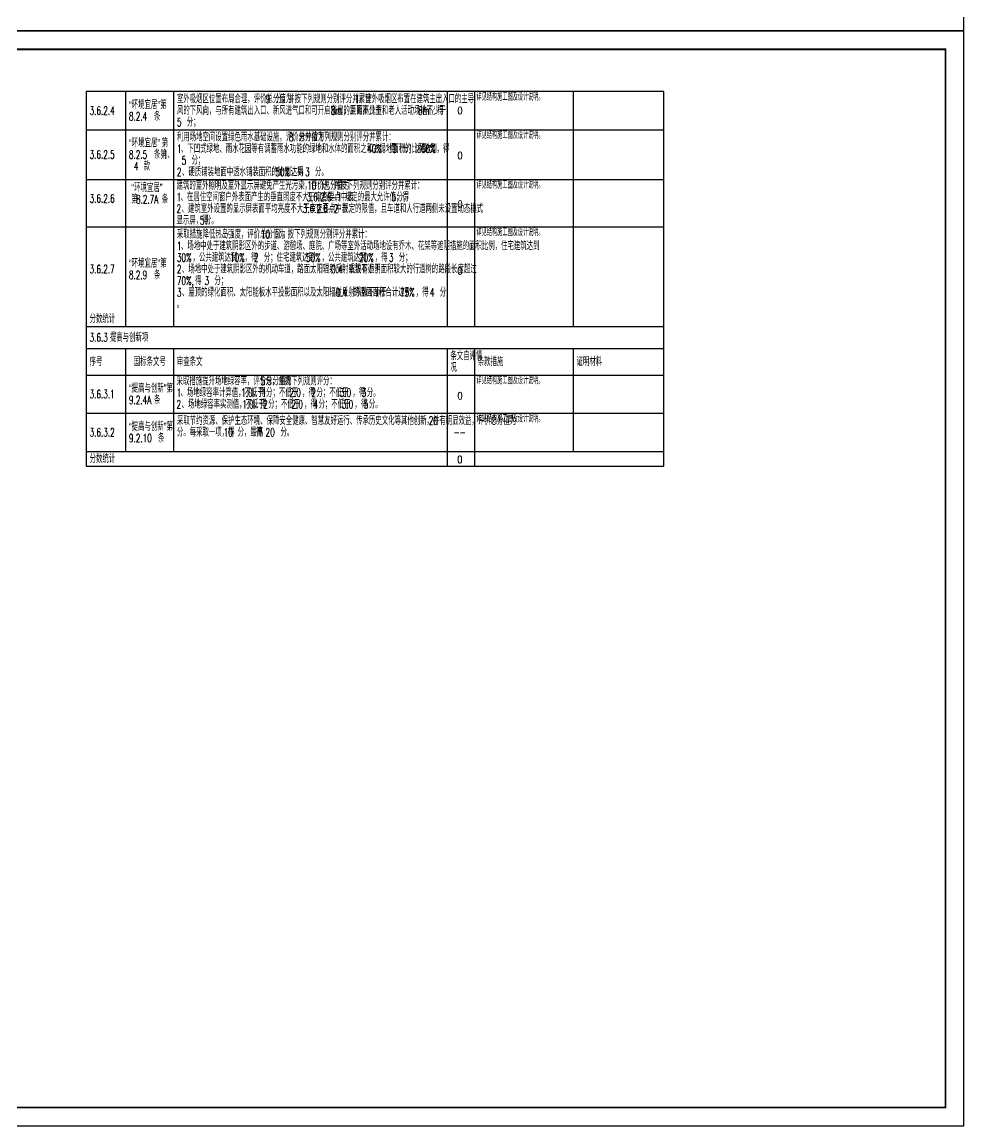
# Model space of a CAD drawing. Extents: x 12902 to 139002, y 7705 to 185905.
# Drawn here: x 87924 to 139002, y 7705 to 67580 of the extents above; entities that cross this region are included whole.
import ezdxf

# ---------------------------------------------------------------- set-up
doc = ezdxf.new("R2010")
doc.units = 0
doc.header["$LTSCALE"] = 1000
for name, color, linetype in [('A-Tab(建筑表格)', 7, 'Continuous'), ('A-Text(建筑文字)', 33, 'Continuous'), ('C-Sheet(通用-图框)', 4, 'Continuous'), ('PUB_TITLE', 4, 'Continuous')]:
    doc.layers.add(name, color=color, linetype=linetype)
doc.styles.add('LJ_TXT', font='SIMPLEX', dxfattribs={"width": 0.8, "bigfont": 'GBCBIG'})

# ---------------------------------------------------------------- blocks, each defined once
blk = doc.blocks.new('AutoBlock_20250323_201', base_point=(111538, 62576))
at = {"color": 1, "style": 'LJ_TXT', "width": 0.8}
blk.add_attdef('3.6.2.4', (111538, 62576), '', height=400, dxfattribs=at)
blk = doc.blocks.new('AutoBlock_20250323_202', base_point=(112583, 63322))
at = {"color": 1, "style": 'LJ_TXT', "width": 0.7}
blk.add_attdef('3.6.2.4措施_001', (112568, 63322), '', height=400, dxfattribs=at)
blk = doc.blocks.new('AutoBlock_20250323_203', base_point=(112583, 61252))
at = {"color": 1, "style": 'LJ_TXT', "width": 0.7}
blk.add_attdef('3.6.2.5措施_001', (112568, 61252), '', height=400, dxfattribs=at)
blk = doc.blocks.new('AutoBlock_20250323_204', base_point=(111538, 60145))
at = {"color": 1, "style": 'LJ_TXT', "width": 0.8}
blk.add_attdef('3.6.2.5', (111538, 60145), '', height=400, dxfattribs=at)
blk = doc.blocks.new('AutoBlock_20250323_205', base_point=(111538, 57495))
at = {"color": 1, "style": 'LJ_TXT', "width": 0.8}
blk.add_attdef('3.6.2.6', (111538, 57495), '', height=400, dxfattribs=at)
blk = doc.blocks.new('AutoBlock_20250323_206', base_point=(111538, 53892))
at = {"color": 1, "style": 'LJ_TXT', "width": 0.8}
blk.add_attdef('3.6.2.7', (111538, 53892), '', height=400, dxfattribs=at)
blk = doc.blocks.new('AutoBlock_20250323_207', base_point=(112583, 58552))
at = {"color": 1, "style": 'LJ_TXT', "width": 0.7}
blk.add_attdef('3.6.2.6措施_001', (112568, 58552), '', height=400, dxfattribs=at)
blk = doc.blocks.new('AutoBlock_20250323_208', base_point=(112583, 55982))
at = {"color": 1, "style": 'LJ_TXT', "width": 0.7}
blk.add_attdef('3.6.2.7措施_001', (112568, 55982), '', height=400, dxfattribs=at)
blk = doc.blocks.new('AutoBlock_20250323_209', base_point=(111527, 43649))
at = {"color": 1, "style": 'LJ_TXT', "width": 0.8}
blk.add_attdef('景观总分', (111527, 43649), '', height=400, dxfattribs=at)
blk = doc.blocks.new('AutoBlock_20250323_210', base_point=(112583, 45872))
at = {"color": 1, "style": 'LJ_TXT', "width": 0.7}
blk.add_attdef('3.6.3.2措施_001', (112568, 45872), '', height=400, dxfattribs=at)
blk = doc.blocks.new('AutoBlock_20250323_211', base_point=(112583, 47942))
at = {"color": 1, "style": 'LJ_TXT', "width": 0.7}
blk.add_attdef('3.6.3.1措施_001', (112568, 47942), '', height=400, dxfattribs=at)
blk = doc.blocks.new('AutoBlock_20250323_212', base_point=(111538, 47114))
at = {"color": 1, "style": 'LJ_TXT', "width": 0.8}
blk.add_attdef('3.6.3.1', (111538, 47114), '', height=400, dxfattribs=at)

msp = doc.modelspace()

# ---------------------------------------------------------------- linework, layer by layer
at = {"layer": 'A-Tab(建筑表格)'}
msp.add_lwpolyline([(91407, 43483), (122734, 43483), (122734, 63813), (91407, 63813)], close=True, dxfattribs=at)
for points in [[(93540, 63813), (93540, 51073)], [(96140, 63813), (96140, 51073)], [(110974, 63813), (110974, 51073)], [(112455, 63813), (112455, 51073)], [(117816, 63813), (117816, 51073)], [(91407, 61743), (122734, 61743)], [(91407, 59043), (122734, 59043)], [(91407, 56473), (122734, 56473)], [(91407, 51073), (122734, 51073)], [(91407, 49873), (122734, 49873)], [(93540, 49873), (93540, 44293)], [(96140, 49873), (96140, 44293)], [(110974, 49873), (110974, 43483)], [(112455, 49873), (112455, 43483)], [(117816, 49873), (117816, 44293)], [(91407, 48433), (122734, 48433)], [(91407, 46363), (122734, 46363)], [(91407, 44293), (122734, 44293)]]:
    msp.add_lwpolyline(points, dxfattribs=at)
at = {"layer": 'C-Sheet(通用-图框)'}
msp.add_lwpolyline([(12902, 7705), (139002, 7705), (139002, 67105), (12902, 67105)], close=True, dxfattribs=at)
at = {"layer": 'C-Sheet(通用-图框)', "const_width": 100}
msp.add_lwpolyline([(15402, 8705), (138002, 8705), (138002, 66105), (15402, 66105)], close=True, dxfattribs=at)
at = {"layer": 'PUB_TITLE'}
msp.add_lwpolyline([(12902, 67105), (139002, 67105), (139002, 126505), (12902, 126505)], close=True, dxfattribs=at)

# ---------------------------------------------------------------- block references
at = {"color": 1}
for name, p, values in [('AutoBlock_20250323_202', (112583, 63322), {'3.6.2.4措施_001': '详见结构施工图及设计说明。'}), ('AutoBlock_20250323_201', (111538, 62576), {'3.6.2.4': '0'}), ('AutoBlock_20250323_203', (112583, 61252), {'3.6.2.5措施_001': '详见结构施工图及设计说明。'}), ('AutoBlock_20250323_204', (111538, 60145), {'3.6.2.5': '0'}), ('AutoBlock_20250323_207', (112583, 58552), {'3.6.2.6措施_001': '详见结构施工图及设计说明。'}), ('AutoBlock_20250323_205', (111538, 57495), {'3.6.2.6': '0'}), ('AutoBlock_20250323_208', (112583, 55982), {'3.6.2.7措施_001': '详见结构施工图及设计说明。'}), ('AutoBlock_20250323_206', (111538, 53892), {'3.6.2.7': '0'}), ('AutoBlock_20250323_211', (112583, 47942), {'3.6.3.1措施_001': '详见结构施工图及设计说明。'}), ('AutoBlock_20250323_212', (111538, 47114), {'3.6.3.1': '0'}), ('AutoBlock_20250323_210', (112583, 45872), {'3.6.3.2措施_001': '详见结构施工图及设计说明。'}), ('AutoBlock_20250323_209', (111527, 43649), {'景观总分': '0'})]:
    msp.add_blockref(name, p, dxfattribs=at).add_auto_attribs(values)

# ---------------------------------------------------------------- texts
at = {"layer": 'A-Tab(建筑表格)', "style": 'LJ_TXT'}
for s, height, width, p in [('室外吸烟区位置布局合理，评价总分值为', 434.04, 0.8, (96320, 63183)), ('9', 450, 0.64, (101131, 63183)), ('分，并按下列规则分别评分并累计：', 434.04, 0.8, (101666, 63183)), ('1', 450, 0.64, (105970, 63183)), ('、室外吸烟区布置在建筑主出入口的主导', 434.04, 0.8, (106190, 63183)), ('3.6.2.4', 450, 0.64, (91587, 62553)), ('“环境宜居”第', 434, 0.8, (93720, 62868)), ('风的下风向，与所有建筑出入口、新风进气口和可开启窗扇的距离不少于', 434.04, 0.8, (96320, 62553)), ('8m', 450, 0.64, (104669, 62553)), ('，且距离儿童和老人活动场地不少于', 434.04, 0.8, (105355, 62553)), ('8m', 450, 0.64, (109399, 62553)), ('，得', 434, 0.8, (110085, 62553)), ('8.2.4', 450, 0.64, (93720, 62238)), ('条', 434, 0.8, (95078, 62238)), ('5', 450, 0.64, (96320, 61923)), ('分；', 434, 0.8, (96855, 61923)), ('“环境宜居”', 434, 0.8, (93720, 60798)), ('第', 434, 0.8, (95498, 60798)), ('利用场地空间设置绿色雨水基础设施，评价总分值为', 434.04, 0.8, (96320, 61113)), ('8', 450, 0.64, (102395, 61113)), ('分并按下列规则分别评分并累计：', 434.04, 0.8, (102929, 61113)), ('3.6.2.5', 450, 0.64, (91587, 60168)), ('8.2.5', 450, 0.64, (93720, 60168)), ('条第', 434, 0.8, (95078, 60168)), ('1', 450, 0.64, (95584, 60168)), ('1', 450, 0.64, (96320, 60483)), ('、下凹式绿地、雨水花园等有调蓄雨水功能的绿地和水体的面积之和占绿地面积的比例达到', 434.04, 0.8, (96540, 60483)), ('40%', 450, 0.64, (106650, 60483)), ('，得', 434, 0.8, (107501, 60483)), ('3', 450, 0.64, (108006, 60483)), ('分；达到', 434, 0.8, (108541, 60483)), ('60%', 450, 0.64, (109552, 60483)), ('，得', 434, 0.8, (110402, 60483)), ('4', 450, 0.64, (93981, 59538)), ('款', 434, 0.8, (94516, 59538)), ('、', 434, 0.8, (95803, 60168)), ('5', 450, 0.64, (96581, 59853)), ('分；', 434, 0.8, (97116, 59853)), ('2', 450, 0.64, (96320, 59223)), ('、硬质铺装地面中透水铺装面积的比例达到', 434.04, 0.8, (96595, 59223)), ('50%', 450, 0.64, (101658, 59223)), ('，得', 434, 0.8, (102508, 59223)), ('3', 450, 0.64, (103274, 59223)), ('分。', 434, 0.8, (103809, 59223)), ('3.6.2.6', 450, 0.64, (91587, 57783)), ('采取措施降低热岛强度，评价总分值为', 434.04, 0.8, (96320, 55843)), ('10', 450, 0.64, (100878, 55843)), ('分，按下列规则分别评分并累计：', 434.04, 0.8, (101632, 55843)), ('、场地中处于建筑阴影区外的步道、游憩场、庭院、广场等室外活动场地设有乔木、花架等遮阴措施的面积比例，住宅建筑达到', 434.04, 0.8, (96540, 55213)), ('1', 450, 0.64, (96320, 55213)), ('“环境宜居”第', 434, 0.8, (93720, 54268)), ('30%', 450, 0.64, (96320, 54583)), ('，公共建筑达到', 434, 0.8, (97171, 54583)), ('10%', 450, 0.64, (99201, 54583)), ('，得', 434, 0.8, (99996, 54583)), ('2', 450, 0.64, (100502, 54583)), ('分；住宅建筑达到', 434, 0.8, (101036, 54583)), ('50%', 450, 0.64, (103319, 54583)), ('，公共建筑达到', 434, 0.8, (104169, 54583)), ('20%', 450, 0.64, (106199, 54583)), ('，得', 434, 0.8, (107050, 54583)), ('3', 450, 0.64, (107816, 54583)), ('分；', 434, 0.8, (108351, 54583)), ('3.6.2.7', 450, 0.64, (91587, 53953)), ('8.2.9', 450, 0.64, (93720, 53638)), ('条', 434, 0.8, (95078, 53638)), ('2', 450, 0.64, (96320, 53953)), ('、场地中处于建筑阴影区外的机动车道，路面太阳辐射反射系数不小于', 434.04, 0.8, (96595, 53953)), ('0.4', 450, 0.64, (104691, 53953)), ('或设有遮阴面积较大的行道树的路段长度超过', 434.04, 0.8, (105637, 53953)), ('70%,', 450, 0.64, (96320, 53323)), ('得', 434, 0.8, (97308, 53323)), ('3', 450, 0.64, (97821, 53323)), ('分；', 434, 0.8, (98356, 53323)), ('3', 450, 0.64, (96320, 52693)), ('、屋顶的绿化面积、太阳能板水平投影面积以及太阳辐射反射系数不小于', 434.04, 0.8, (96595, 52693)), ('0.4', 450, 0.64, (104944, 52693)), ('的屋面面积合计达到', 434, 0.8, (105890, 52693)), ('75%', 450, 0.64, (108426, 52693)), ('，得', 434, 0.8, (109276, 52693)), ('4', 450, 0.64, (110042, 52693)), ('分', 434, 0.8, (110577, 52693)), ('。', 434, 0.8, (96320, 52063)), ('分数统计', 434, 0.8, (91587, 51253)), ('3.6.3', 450, 0.64, (91587, 50248)), ('提高与创新项', 434, 0.8, (92684, 50248)), ('条文自评情', 434, 0.8, (111154, 49243)), ('序号', 434, 0.8, (91587, 48928)), ('国标条文号', 434, 0.8, (93981, 48928)), ('审查条文', 434, 0.8, (96320, 48928)), ('条款措施', 434, 0.8, (112635, 48928)), ('证明材料', 434, 0.8, (117996, 48928)), ('况', 434, 0.8, (111154, 48613)), ('3.6.3.1', 450, 0.64, (91587, 47173)), ('采取节约资源、保护生态环境、保障安全健康、智慧友好运行、传承历史文化等其他创新，并有明显效益，评价总分值为', 434.04, 0.8, (96320, 45733)), ('20', 450, 0.64, (109978, 45733)), ('3.6.3.2', 450, 0.64, (91587, 45103)), ('“提高与创新”第', 434, 0.8, (93720, 45418)), ('分。每采取一项，得', 434, 0.8, (96320, 45103)), ('10', 450, 0.64, (98856, 45103)), ('分，最高', 434, 0.8, (99610, 45103)), ('得', 434, 0.8, (100617, 45106)), ('20', 450, 0.64, (101130, 45106)), ('分。', 434, 0.8, (101939, 45106)), ('9.2.10', 450, 0.64, (93720, 44788)), ('条', 434, 0.8, (95298, 44788)), ('--', 450, 0.64, (111335, 45103)), ('分数统计', 434, 0.8, (91587, 43663))]:
    msp.add_text(s, height=height, dxfattribs=dict(at, width=width)).set_placement(p)
at = {"layer": 'A-Text(建筑文字)', "style": 'LJ_TXT'}
for s, height, width, p in [('“环境宜居”', 434, 0.8, (93851, 58374)), ('建筑的室外照明及室外显示屏避免产生光污染，评价总分值为', 434.04, 0.8, (96301, 58491)), ('10', 450, 0.64, (103386, 58491)), ('分，并按下列规则分别评分并累计：', 434.04, 0.8, (104141, 58491)), ('第', 434, 0.8, (93851, 57744)), ('8.2.7A', 450, 0.64, (94104, 57744)), ('条', 434, 0.8, (95503, 57744)), ('1', 450, 0.64, (96301, 57861)), ('、在居住空间窗户外表面产生的垂直照度不大于审查要点中表', 434.04, 0.8, (96520, 57861)), ('3.6.2.6-1', 450, 0.64, (103345, 57861)), ('规定的最大允许值，得', 434, 0.8, (105430, 57861)), ('5', 450, 0.64, (107957, 57861)), ('分；', 434, 0.8, (108232, 57861)), ('2', 450, 0.64, (96301, 57231)), ('、建筑室外设置的显示屏表面平均亮度不大于审查要点中表', 434.04, 0.8, (96575, 57231)), ('3.6.2.6-2', 450, 0.64, (103147, 57231)), ('规定的限值，且车道和人行道两侧未设置动态模式', 434.04, 0.8, (105287, 57231)), ('显示屏，得', 434, 0.8, (96301, 56601)), ('5', 450, 0.64, (97565, 56601)), ('分。', 434, 0.8, (97839, 56601)), ('“提高与创新”第', 434, 0.8, (93720, 47488)), ('采取措施提升场地绿容率，评价总分值为', 434.04, 0.8, (96301, 47881)), ('5', 450, 0.64, (100851, 47881)), ('分，并按下列规则评分：', 434.04, 0.8, (101125, 47881)), ('9.2.4A', 450, 0.64, (93720, 46858)), ('条', 434, 0.8, (95078, 46858)), ('1', 450, 0.64, (96301, 47251)), ('、场地绿容率计算值，不低于', 434.04, 0.8, (96520, 47251)), ('1.0', 450, 0.64, (99806, 47251)), ('，得', 434, 0.8, (100437, 47251)), ('1', 450, 0.64, (100943, 47251)), ('分；不低于', 434, 0.8, (101162, 47251)), ('2.0', 450, 0.64, (102426, 47251)), ('，得', 434, 0.8, (103112, 47251)), ('2', 450, 0.64, (103617, 47251)), ('分；不低于', 434, 0.8, (103892, 47251)), ('3.0', 450, 0.64, (105155, 47251)), ('，得', 434, 0.8, (105841, 47251)), ('3', 450, 0.64, (106347, 47251)), ('分。', 434, 0.8, (106621, 47251)), ('2', 450, 0.64, (96301, 46621)), ('、场地绿容率实测值，不低于', 434.04, 0.8, (96575, 46621)), ('1.0', 450, 0.64, (99861, 46621)), ('，得', 434, 0.8, (100492, 46621)), ('2', 450, 0.64, (100998, 46621)), ('分；不低于', 434, 0.8, (101272, 46621)), ('2.0', 450, 0.64, (102536, 46621)), ('，得', 434, 0.8, (103221, 46621)), ('4', 450, 0.64, (103727, 46621)), ('分；不低于', 434, 0.8, (104001, 46621)), ('3.0', 450, 0.64, (105265, 46621)), ('，得', 434, 0.8, (105951, 46621)), ('5', 450, 0.64, (106456, 46621)), ('分。', 434, 0.8, (106731, 46621))]:
    msp.add_text(s, height=height, dxfattribs=dict(at, width=width)).set_placement(p)

doc.saveas('drawing.dxf')
